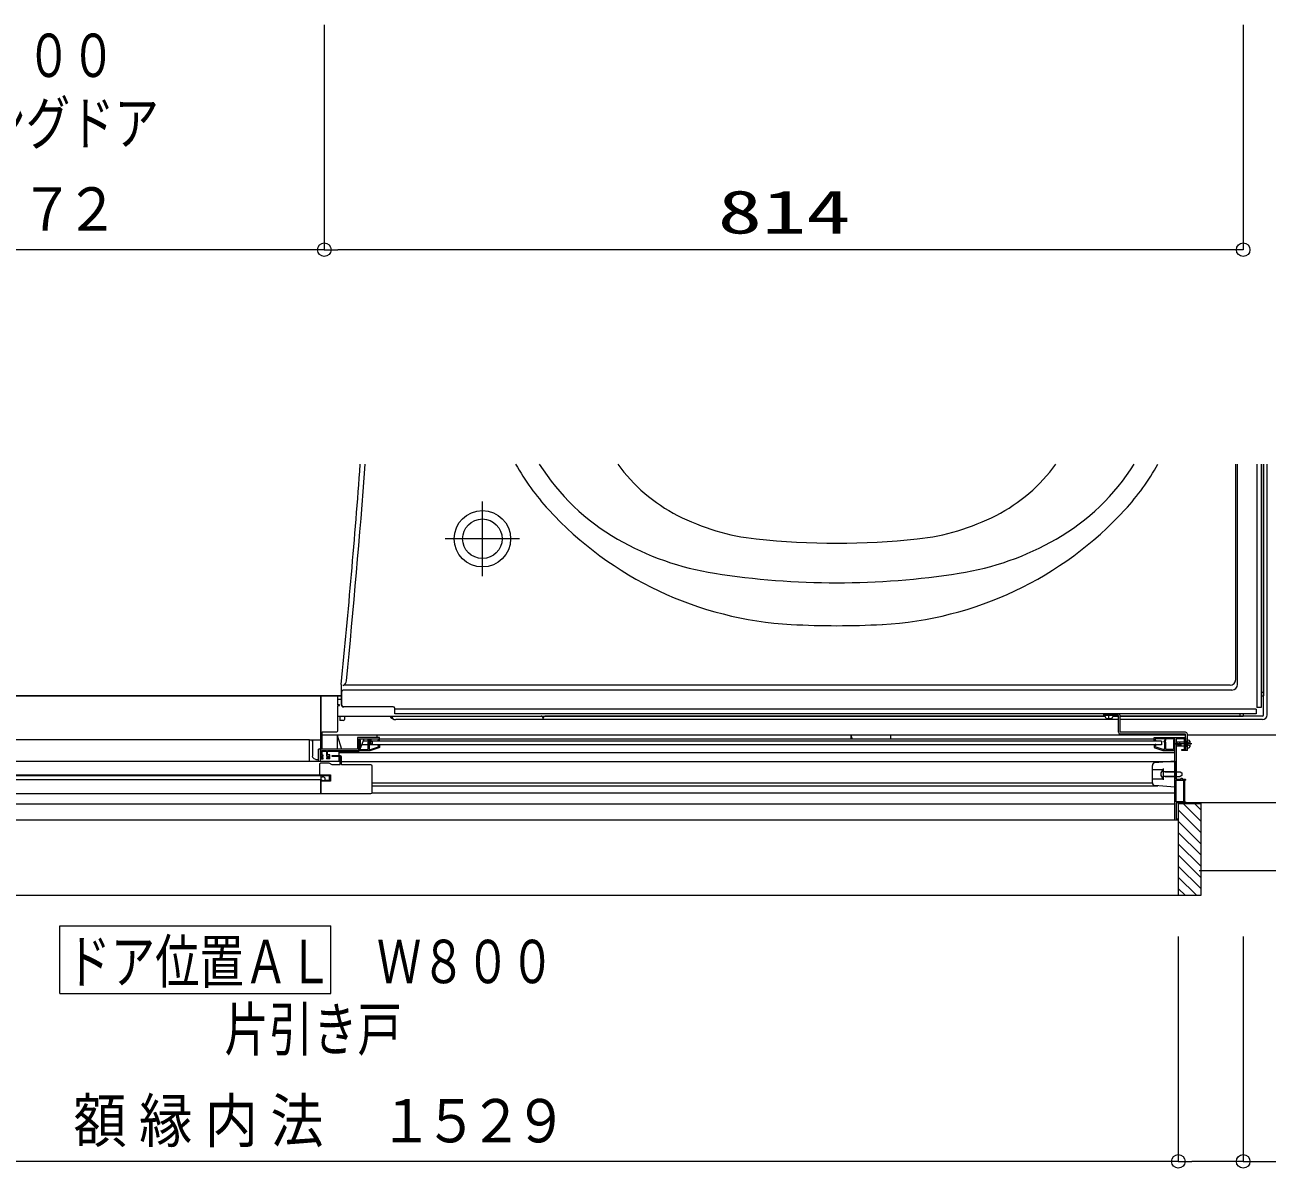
# Model space of a CAD drawing. Units: millimetres on the paper. Extents: x -305 to 305, y -152 to 152.
# Drawn here: x -146.1 to -91.1, y -53.1 to -2.5 of the extents above; entities that cross this region are included whole.
import ezdxf
from ezdxf.enums import TextEntityAlignment as Align

# ---------------------------------------------------------------- set-up
doc = ezdxf.new("R2010")
doc.units = ezdxf.units.MM
doc.linetypes.add('LONG_CHAIN', pattern=[21, 18, -1, 1, -1])
doc.layers.add('0-0_0', color=7, linetype='Continuous', lineweight=9)
doc.layers.add('0-1_VIEW0001', color=7, linetype='Continuous', lineweight=9)
doc.styles.add('ＭＳ ゴシック', font='')
doc.styles.get('ＭＳ ゴシック').set_extended_font_data('MS Gothic')

# ---------------------------------------------------------------- blocks, each defined once
blk = doc.blocks.new('_ORIGIN')
at = {"layer": '0-0_0'}
blk.add_line((0, 0), (-1, 0), dxfattribs=at)
blk.add_circle((0, 0), 0.5, dxfattribs=at)

msp = doc.modelspace()

# ---------------------------------------------------------------- linework, layer by layer
at = {"layer": '0-1_VIEW0001'}
for p, q in [((-132.884, -2.467), (-132.884, -12.426)), ((-132.884, -2.467), (-132.884, -12.426)), ((-92.184, -2.467), (-92.184, -12.426)), ((-133.484, -12.426), (-170.884, -12.426)), ((-92.784, -12.426), (-132.284, -12.426)), ((-92.514, -31.467), (-92.514, -21.927)), ((-92.434, -31.677), (-92.434, -21.927)), ((-91.584, -21.927), (-91.584, -32.702)), ((-91.384, -21.927), (-91.384, -32.702)), ((-91.284, -21.927), (-91.284, -32.177)), ((-91.284, -33.027), (-91.284, -21.927)), ((-91.124, -33.027), (-91.124, -21.927)), ((-132.134, -31.675), (-132.134, -32.572)), ((-92.764, -31.717), (-132.019, -31.717)), ((-169.509, -32.177), (-132.134, -32.177)), ((-132.134, -32.177), (-169.509, -32.177)), ((-133.059, -32.178), (-169.509, -32.178)), ((-133.059, -32.178), (-133.059, -34.628)), ((-132.334, -32.178), (-133.019, -32.178)), ((-132.284, -32.327), (-132.134, -32.327)), ((-132.117, -32.027), (-132.117, -32.564)), ((-92.684, -31.927), (-132.017, -31.927)), ((-91.384, -32.027), (-91.284, -32.027)), ((-91.384, -32.177), (-91.284, -32.177)), ((-129.834, -32.672), (-132.034, -32.672)), ((-129.834, -32.664), (-132.017, -32.664)), ((-129.759, -32.977), (-129.759, -32.739)), ((-91.609, -32.777), (-129.759, -32.777)), ((-91.609, -32.977), (-129.759, -32.977)), ((-98.359, -32.978), (-97.714, -32.978)), ((-98.359, -33.058), (-98.359, -32.978)), ((-98.247, -33.058), (-98.247, -32.978)), ((-98.217, -33.058), (-98.217, -32.977)), ((-98.134, -33.246), (-98.134, -32.977)), ((-98.134, -33.11), (-98.134, -32.977)), ((-98.052, -33.058), (-98.052, -32.977)), ((-98.022, -33.058), (-98.022, -32.978)), ((-92.334, -32.977), (-92.334, -33.077)), ((-92.184, -32.977), (-92.184, -33.077)), ((-91.609, -32.777), (-91.609, -32.977)), ((-91.384, -32.702), (-91.584, -32.702)), ((-132.284, -33.077), (-98.307, -33.077)), ((-132.2, -33.077), (-132.203, -33.277)), ((-132.042, -33.277), (-132.203, -33.277)), ((-131.99, -33.077), (-131.992, -33.228)), ((-129.855, -33.201), (-129.857, -33.077)), ((-123.184, -33.237), (-129.71, -33.237)), ((-123.243, -33.077), (-123.215, -33.105)), ((-123.184, -33.237), (-123.185, -33.175)), ((-123.184, -33.237), (-123.184, -33.177)), ((-97.714, -33.237), (-123.184, -33.237)), ((-98.307, -33.077), (-123.084, -33.077)), ((-97.714, -33.058), (-98.359, -33.058)), ((-98.309, -33.058), (-98.304, -33.114)), ((-97.959, -33.058), (-97.964, -33.114)), ((-97.961, -33.077), (-97.714, -33.077)), ((-97.714, -33.077), (-97.961, -33.077)), ((-97.714, -33.798), (-97.714, -33.058)), ((-97.634, -33.077), (-92.184, -33.077)), ((-91.334, -33.077), (-97.634, -33.077)), ((-91.334, -33.237), (-97.634, -33.237)), ((-94.734, -33.927), (-132.974, -33.927)), ((-132.308, -33.927), (-132.308, -34.543)), ((-132.308, -33.927), (-132.129, -34.543)), ((-130.459, -34.028), (-131.394, -34.028)), ((-131.134, -34.109), (-131.334, -34.628)), ((-96.134, -34.109), (-131.134, -34.109)), ((-130.934, -34.113), (-130.933, -34.113)), ((-130.558, -33.927), (-130.558, -34.028)), ((-130.484, -34.083), (-130.484, -34.138)), ((-130.434, -34.189), (-130.434, -34.053)), ((-109.558, -33.927), (-109.558, -34.109)), ((-109.558, -33.927), (-109.505, -34.109)), ((-107.808, -33.927), (-107.808, -34.109)), ((-94.734, -33.878), (-97.634, -33.878)), ((-96.134, -34.189), (-96.134, -34.053)), ((-96.109, -34.028), (-94.734, -34.028)), ((-96.084, -34.083), (-96.084, -34.138)), ((-95.634, -34.113), (-95.635, -34.113)), ((-94.734, -34.608), (-94.734, -33.878)), ((-94.734, -34.043), (-94.734, -34.588)), ((-94.654, -34.608), (-94.654, -33.878)), ((-82.934, -33.927), (-94.654, -33.927)), ((-133.534, -34.139), (-169.509, -34.139)), ((-133.534, -34.128), (-133.484, -34.128)), ((-133.534, -34.191), (-133.534, -34.128)), ((-133.534, -35.089), (-133.534, -34.191)), ((-133.446, -34.139), (-133.059, -34.139)), ((-133.409, -34.203), (-133.409, -34.855)), ((-133.137, -34.541), (-133.116, -34.529)), ((-133.137, -35.089), (-133.137, -34.541)), ((-133.116, -34.529), (-133.099, -34.529)), ((-133.059, -34.628), (-131.334, -34.628)), ((-133.034, -34.524), (-133.034, -34.383)), ((-133.034, -34.524), (-133.034, -34.53)), ((-132.234, -34.628), (-132.234, -35.089)), ((-131.359, -34.603), (-131.359, -34.568)), ((-131.344, -34.603), (-131.344, -34.177)), ((-95.809, -34.349), (-131.226, -34.349)), ((-95.809, -34.189), (-131.165, -34.189)), ((-130.949, -34.157), (-130.949, -34.128)), ((-130.928, -34.199), (-130.947, -34.164)), ((-130.945, -34.23), (-130.931, -34.216)), ((-130.92, -34.121), (-130.879, -34.194)), ((-130.878, -34.228), (-130.9, -34.249)), ((-130.889, -34.239), (-130.889, -34.255)), ((-130.858, -34.198), (-130.882, -34.221)), ((-130.882, -34.28), (-130.861, -34.316)), ((-130.874, -34.214), (-130.874, -34.217)), ((-130.815, -34.306), (-130.842, -34.26)), ((-130.84, -34.328), (-130.828, -34.328)), ((-130.839, -34.242), (-130.813, -34.216)), ((-130.469, -34.489), (-130.82, -34.599)), ((-130.759, -34.189), (-130.759, -34.349)), ((-130.524, -34.356), (-130.524, -34.353)), ((-130.483, -34.403), (-130.52, -34.366)), ((-130.509, -34.163), (-130.509, -34.189)), ((-130.509, -34.338), (-130.49, -34.338)), ((-130.48, -34.343), (-130.438, -34.384)), ((-130.434, -34.395), (-130.434, -34.442)), ((-96.134, -34.395), (-96.134, -34.442)), ((-96.088, -34.343), (-96.13, -34.384)), ((-96.099, -34.489), (-95.749, -34.599)), ((-96.089, -34.434), (-96.089, -34.413)), ((-96.085, -34.403), (-96.048, -34.366)), ((-95.735, -34.556), (-96.079, -34.449)), ((-96.059, -34.338), (-96.078, -34.338)), ((-96.059, -34.163), (-96.059, -34.189)), ((-96.044, -34.356), (-96.044, -34.353)), ((-95.809, -34.189), (-95.809, -34.349)), ((-95.759, -34.206), (-95.759, -34.206)), ((-95.719, -34.603), (-95.209, -34.603)), ((-95.694, -34.214), (-95.694, -34.217)), ((-95.69, -34.228), (-95.668, -34.249)), ((-95.648, -34.121), (-95.689, -34.194)), ((-95.64, -34.199), (-95.621, -34.164)), ((-95.623, -34.23), (-95.637, -34.216)), ((-95.619, -34.157), (-95.619, -34.128)), ((-95.224, -34.542), (-95.224, -34.177)), ((-95.209, -34.588), (-95.209, -34.568)), ((-94.466, -34.313), (-95.201, -34.313)), ((-95.103, -34.231), (-95.154, -34.306)), ((-95.079, -34.313), (-95.154, -34.306)), ((-95.154, -34.306), (-95.154, -34.321)), ((-95.079, -34.313), (-95.154, -34.313)), ((-95.103, -34.396), (-95.154, -34.321)), ((-95.136, -34.321), (-95.154, -34.321)), ((-95.136, -34.321), (-94.936, -34.381)), ((-94.689, -34.231), (-95.103, -34.231)), ((-95.103, -34.396), (-94.689, -34.396)), ((-95.079, -34.313), (-94.934, -34.356)), ((-94.989, -34.34), (-94.989, -34.231)), ((-94.989, -34.396), (-94.989, -34.365)), ((-94.655, -34.206), (-94.735, -34.206)), ((-94.655, -34.431), (-94.735, -34.431)), ((-94.654, -34.608), (-94.734, -34.608)), ((-94.689, -34.4), (-94.689, -34.206)), ((-94.679, -34.227), (-94.689, -34.227)), ((-94.679, -34.4), (-94.689, -34.4)), ((-94.654, -34.138), (-94.598, -34.143)), ((-94.654, -34.488), (-94.598, -34.484)), ((-132.184, -35.089), (-169.334, -35.089)), ((-133.259, -35.004), (-133.137, -35.004)), ((-133.084, -35.732), (-133.084, -35.197)), ((-133.072, -35.175), (-133.038, -35.155)), ((-133.03, -35.153), (-132.688, -35.153)), ((-132.939, -34.978), (-132.939, -34.928)), ((-132.634, -34.978), (-132.789, -34.978)), ((-132.681, -35.155), (-132.558, -35.226)), ((-132.534, -34.863), (-132.534, -34.843)), ((-132.519, -34.828), (-132.184, -34.828)), ((-132.199, -34.878), (-132.519, -34.878)), ((-132.234, -34.689), (-95.209, -34.689)), ((-132.184, -35.213), (-132.184, -34.893)), ((-132.134, -34.878), (-132.134, -35.213)), ((-132.134, -35.089), (-95.234, -35.089)), ((-95.209, -35.078), (-96.093, -35.145)), ((-95.209, -35.078), (-95.209, -36.228)), ((-169.334, -35.679), (-133.044, -35.679)), ((-132.654, -35.732), (-169.214, -35.732)), ((-133.044, -35.679), (-133.044, -36.529)), ((-133.039, -35.688), (-132.609, -35.688)), ((-132.654, -35.913), (-132.654, -35.732)), ((-132.609, -35.688), (-132.609, -35.958)), ((-132.55, -35.228), (-132.199, -35.228)), ((-132.119, -35.228), (-130.834, -35.228)), ((-130.784, -35.278), (-130.784, -36.478)), ((-96.209, -36.037), (-96.209, -35.269)), ((-96.209, -35.453), (-95.709, -35.453)), ((-95.709, -35.653), (-95.709, -35.403)), ((-95.209, -35.553), (-95.709, -35.553)), ((-95.709, -35.903), (-95.709, -35.653)), ((-95.209, -35.753), (-95.709, -35.753)), ((-95.639, -35.553), (-94.979, -35.553)), ((-95.639, -35.753), (-94.979, -35.753)), ((-94.979, -35.553), (-94.909, -35.588)), ((-94.909, -35.718), (-94.979, -35.753)), ((-94.909, -35.588), (-94.909, -35.718)), ((-169.164, -35.882), (-133.044, -35.882)), ((-133.044, -35.833), (-133.044, -35.903)), ((-133.044, -36.483), (-133.044, -35.917)), ((-132.609, -35.958), (-133.044, -35.958)), ((-133.037, -35.904), (-133.023, -35.896)), ((-133.015, -35.893), (-133.014, -35.893)), ((-133.004, -35.903), (-133.004, -35.908)), ((-132.979, -35.933), (-132.907, -35.933)), ((-132.901, -35.932), (-132.863, -35.917)), ((-132.844, -35.913), (-132.654, -35.913)), ((-130.784, -36.032), (-96.209, -36.032)), ((-130.784, -36.172), (-95.966, -36.172)), ((-96.209, -35.853), (-95.709, -35.853)), ((-95.209, -36.228), (-96.093, -36.162)), ((-94.784, -35.923), (-94.734, -35.923)), ((-94.734, -35.893), (-94.734, -35.923)), ((-133.044, -36.529), (-171.044, -36.529)), ((-130.834, -36.528), (-133.069, -36.528)), ((-130.784, -36.479), (-95.234, -36.479)), ((-169.456, -36.974), (-95.209, -36.974)), ((-95.059, -36.956), (-95.059, -41.031)), ((-95.059, -36.956), (-94.059, -36.956)), ((-94.059, -38.232), (-95.059, -37.232)), ((-94.06, -37.737), (-94.84, -36.956)), ((-94.06, -37.237), (-94.34, -36.956)), ((-94.059, -36.956), (-94.059, -41.031)), ((-168.475, -37.679), (-95.059, -37.679)), ((-94.059, -38.732), (-95.059, -37.732)), ((-94.059, -39.232), (-95.059, -38.232)), ((-94.059, -39.732), (-95.059, -38.732)), ((-94.059, -40.227), (-95.059, -39.227)), ((-94.059, -40.722), (-95.059, -39.722)), ((-82.934, -39.927), (-94.134, -39.927)), ((-94.245, -41.031), (-95.059, -40.217)), ((-94.74, -41.031), (-95.059, -40.712)), ((-94.059, -41.031), (-172.484, -41.031)), ((-144.596, -45.366), (-144.596, -42.366)), ((-144.596, -42.366), (-132.596, -42.366)), ((-132.596, -45.366), (-132.596, -42.366)), ((-95.059, -42.843), (-95.059, -52.802)), ((-95.059, -42.843), (-95.059, -52.802)), ((-92.184, -42.843), (-92.184, -52.802)), ((-144.596, -45.366), (-132.596, -45.366)), ((-95.659, -52.802), (-170.884, -52.802)), ((-92.784, -52.802), (-94.459, -52.802)), ((-92.184, -52.802), (-86.796, -52.802))]:
    msp.add_line(p, q, dxfattribs=at)
at = {"layer": '0-1_VIEW0001', "linetype": 'LONG_CHAIN'}
for p, q in [((-125.884, -26.877), (-125.884, -23.577)), ((-124.234, -25.227), (-127.534, -25.227)), ((-81.12, -36.927), (-94.734, -36.927))]:
    msp.add_line(p, q, dxfattribs=at)
at = {"layer": '0-1_VIEW0001'}
for points in [[(-133.019, -32.178), (-133.03, -32.183), (-133.034, -32.193)], [(-133.034, -32.193), (-133.034, -34.978), (-132.939, -34.978)], [(-132.284, -32.228), (-132.299, -32.193), (-132.334, -32.178)], [(-132.284, -33.728), (-132.284, -32.618), (-132.209, -32.618), (-132.209, -32.578), (-132.284, -32.578), (-132.284, -32.228)], [(-94.734, -33.798), (-97.634, -33.798), (-97.634, -33.058)], [(-131.419, -34.053), (-131.419, -34.543), (-132.974, -34.543), (-132.974, -33.778), (-132.334, -33.778)], [(-132.334, -33.778), (-132.299, -33.764), (-132.284, -33.728)], [(-131.394, -34.028), (-131.412, -34.036), (-131.419, -34.053)], [(-131.359, -34.588), (-131.359, -34.083), (-130.854, -34.083), (-130.854, -34.187)], [(-130.949, -34.128), (-130.945, -34.118), (-130.934, -34.113)], [(-130.933, -34.113), (-130.925, -34.116), (-130.92, -34.121)], [(-130.809, -34.206), (-130.809, -34.083), (-130.484, -34.083)], [(-130.434, -34.053), (-130.441, -34.036), (-130.459, -34.028)], [(-96.134, -34.053), (-96.127, -34.036), (-96.109, -34.028)], [(-95.209, -37.678), (-95.209, -34.083), (-96.084, -34.083)], [(-95.635, -34.113), (-95.643, -34.116), (-95.648, -34.121)], [(-95.619, -34.128), (-95.623, -34.118), (-95.634, -34.113)], [(-94.734, -34.603), (-94.909, -34.603), (-94.909, -34.563), (-94.779, -34.563), (-94.779, -34.083), (-95.159, -34.083), (-95.159, -35.878), (-94.934, -35.878), (-94.934, -35.828), (-94.889, -35.828), (-94.889, -35.878), (-94.749, -35.878)], [(-133.484, -34.128), (-133.476, -34.128), (-133.468, -34.13), (-133.454, -34.134), (-133.446, -34.138), (-133.433, -34.148), (-133.427, -34.154), (-133.417, -34.168), (-133.413, -34.176), (-133.411, -34.185)], [(-133.056, -35.089), (-133.056, -34.544), (-133.099, -34.529)], [(-132.939, -34.928), (-132.994, -34.928), (-132.994, -34.853), (-132.939, -34.853), (-132.939, -34.813), (-132.984, -34.813), (-132.984, -34.603), (-132.789, -34.603), (-132.789, -34.853), (-132.684, -34.853), (-132.684, -34.928), (-132.789, -34.928), (-132.789, -34.978)], [(-132.634, -34.978), (-132.634, -34.803), (-132.739, -34.803), (-132.739, -34.603), (-130.849, -34.603)], [(-131.349, -34.166), (-131.341, -34.116), (-131.299, -34.143)], [(-131.344, -34.177), (-131.345, -34.171), (-131.349, -34.166)], [(-131.299, -34.143), (-131.299, -34.558), (-130.949, -34.558), (-130.949, -34.241)], [(-130.947, -34.164), (-130.949, -34.161), (-130.949, -34.157)], [(-130.949, -34.241), (-130.948, -34.235), (-130.945, -34.23)], [(-130.931, -34.216), (-130.927, -34.208), (-130.928, -34.199)], [(-130.9, -34.249), (-130.903, -34.254), (-130.904, -34.26)], [(-130.904, -34.26), (-130.904, -34.558), (-130.849, -34.558)], [(-130.882, -34.221), (-130.887, -34.229), (-130.889, -34.239)], [(-130.889, -34.255), (-130.887, -34.268), (-130.882, -34.28)], [(-130.879, -34.194), (-130.875, -34.204), (-130.874, -34.214)], [(-130.874, -34.217), (-130.875, -34.223), (-130.878, -34.228)], [(-130.861, -34.316), (-130.852, -34.325), (-130.84, -34.328)], [(-130.854, -34.187), (-130.855, -34.193), (-130.858, -34.198)], [(-130.849, -34.558), (-130.841, -34.558), (-130.833, -34.556)], [(-130.82, -34.599), (-130.834, -34.602), (-130.849, -34.603)], [(-130.842, -34.26), (-130.844, -34.251), (-130.839, -34.242)], [(-130.833, -34.556), (-130.479, -34.445), (-130.479, -34.413)], [(-130.828, -34.328), (-130.815, -34.321), (-130.815, -34.306)], [(-130.813, -34.216), (-130.81, -34.212), (-130.809, -34.206)], [(-130.524, -34.353), (-130.52, -34.343), (-130.509, -34.338)], [(-130.52, -34.366), (-130.523, -34.362), (-130.524, -34.356)], [(-130.484, -34.138), (-130.487, -34.146), (-130.494, -34.148), (-130.505, -34.153), (-130.509, -34.163)], [(-130.49, -34.338), (-130.485, -34.34), (-130.48, -34.343)], [(-130.479, -34.413), (-130.48, -34.408), (-130.483, -34.403)], [(-130.434, -34.442), (-130.444, -34.471), (-130.469, -34.489)], [(-130.438, -34.384), (-130.435, -34.389), (-130.434, -34.395)], [(-96.13, -34.384), (-96.133, -34.389), (-96.134, -34.395)], [(-96.134, -34.442), (-96.124, -34.471), (-96.099, -34.489)], [(-96.089, -34.413), (-96.088, -34.408), (-96.085, -34.403)], [(-96.079, -34.449), (-96.086, -34.443), (-96.089, -34.434)], [(-96.078, -34.338), (-96.084, -34.34), (-96.088, -34.343)], [(-96.084, -34.138), (-96.081, -34.146), (-96.074, -34.148), (-96.063, -34.153), (-96.059, -34.163)], [(-96.044, -34.353), (-96.048, -34.343), (-96.059, -34.338)], [(-96.048, -34.366), (-96.045, -34.362), (-96.044, -34.356)], [(-95.749, -34.599), (-95.734, -34.602), (-95.719, -34.603)], [(-95.719, -34.558), (-95.727, -34.558), (-95.735, -34.556)], [(-95.664, -34.26), (-95.664, -34.558), (-95.719, -34.558)], [(-95.689, -34.194), (-95.693, -34.204), (-95.694, -34.214)], [(-95.694, -34.217), (-95.693, -34.223), (-95.69, -34.228)], [(-95.668, -34.249), (-95.665, -34.254), (-95.664, -34.26)], [(-95.637, -34.216), (-95.642, -34.208), (-95.64, -34.199)], [(-95.619, -34.241), (-95.62, -34.235), (-95.623, -34.23)], [(-95.621, -34.164), (-95.62, -34.161), (-95.619, -34.157)], [(-95.269, -34.143), (-95.269, -34.558), (-95.619, -34.558), (-95.619, -34.241)], [(-95.219, -34.166), (-95.227, -34.116), (-95.269, -34.143)], [(-95.224, -34.177), (-95.223, -34.171), (-95.219, -34.166)], [(-95.209, -34.568), (-95.211, -34.561), (-95.217, -34.555), (-95.222, -34.55), (-95.224, -34.542)], [(-94.536, -34.211), (-94.627, -34.256), (-94.657, -34.313)], [(-94.536, -34.416), (-94.627, -34.371), (-94.657, -34.313)], [(-133.259, -35.004), (-133.341, -34.98), (-133.398, -34.91), (-133.409, -34.855)], [(-133.084, -35.197), (-133.081, -35.184), (-133.072, -35.175)], [(-133.038, -35.155), (-133.034, -35.154), (-133.03, -35.153)], [(-132.688, -35.153), (-132.684, -35.154), (-132.681, -35.155)], [(-132.534, -34.843), (-132.53, -34.833), (-132.519, -34.828)], [(-132.519, -34.878), (-132.53, -34.874), (-132.534, -34.863)], [(-132.184, -34.893), (-132.188, -34.883), (-132.199, -34.878)], [(-132.199, -35.228), (-132.188, -35.224), (-132.184, -35.213)], [(-132.184, -34.828), (-132.149, -34.843), (-132.134, -34.878)], [(-132.134, -35.213), (-132.13, -35.224), (-132.119, -35.228)], [(-132.558, -35.226), (-132.554, -35.228), (-132.55, -35.228)], [(-130.834, -35.228), (-130.799, -35.243), (-130.784, -35.278)], [(-133.044, -35.917), (-133.042, -35.91), (-133.037, -35.904)], [(-133.023, -35.896), (-133.019, -35.894), (-133.015, -35.893)], [(-133.014, -35.893), (-133.007, -35.896), (-133.004, -35.903)], [(-133.004, -35.908), (-132.997, -35.926), (-132.979, -35.933)], [(-132.907, -35.933), (-132.904, -35.933), (-132.901, -35.932)], [(-132.863, -35.917), (-132.854, -35.914), (-132.844, -35.913)], [(-94.784, -35.923), (-94.784, -36.883), (-94.734, -36.883), (-94.734, -36.928), (-95.159, -36.928), (-95.159, -37.628), (-95.059, -37.628), (-95.059, -37.678)], [(-94.749, -35.878), (-94.738, -35.883), (-94.734, -35.893)], [(-130.784, -36.478), (-130.799, -36.514), (-130.834, -36.528)]]:
    msp.add_lwpolyline(points, dxfattribs=at)
msp.add_lwpolyline([(-95.159, -35.923), (-94.829, -35.923), (-94.829, -36.883), (-95.159, -36.883)], close=True, dxfattribs=at)
for radius in [1.25, 0.875]:
    msp.add_circle((-125.884, -25.227), radius, dxfattribs=at)
for centre, radius, start, end in [((-531.184, 7.823), 401, 354.34726, 355.74534), ((-531.184, 7.823), 401.215, 354.37293, 355.74763), ((-114.915, -16.572), 10.9, 209.4219, 222.5081), ((-114.915, -16.572), 10, 212.3743, 240.0847), ((-113.817, -17.518), 7.5, 216.007, 242.8701), ((-106.551, -17.518), 7.5, 297.1299, 323.993), ((-105.453, -16.572), 10, 299.9153, 327.6257), ((-105.453, -16.572), 10.9, 317.4919, 330.5781), ((-111.34, -13.295), 15.75, 222.5081, 266.8682), ((-112.677, -15.293), 10, 242.8701, 263.8442), ((-109.029, -13.295), 15.75, 273.1318, 317.4919), ((-107.691, -15.293), 10, 276.1558, 297.1299), ((-113.668, -14.405), 12.5, 240.0847, 261.0922), ((-110.184, 7.823), 33.25, 263.8442, 276.1558), ((-106.7, -14.405), 12.5, 278.9078, 299.9153), ((-110.184, 7.823), 35, 261.0922, 278.9078), ((-110.184, 7.823), 36.9, 266.8682, 273.1318), ((-132.151, -31.493), 0.25, 292.1779, 354.3729), ((-132.019, -31.817), 0.1, 90, 112.1779), ((-92.764, -31.467), 0.25, 270, 0), ((-92.684, -31.677), 0.25, 270, 0), ((-132.017, -32.027), 0.1, 90, 180), ((-132.034, -32.572), 0.1, 180, 270), ((-132.017, -32.564), 0.1, 180, 270), ((-129.834, -32.739), 0.075, 0, 90), ((-129.834, -32.747), 0.075, 0, 90), ((-97.714, -33.058), 0.08, 0, 90), ((-132.042, -33.227), 0.05, 270, 359), ((-129.71, -32.927), 0.31, 208.9494, 270), ((-123.285, -33.177), 0.1, 1.0171, 90), ((-123.084, -33.177), 0.1, 90, 180), ((-98.239, -33.109), 0.065, 185, 254.1191), ((-98.134, -32.738), 0.45, 254.1191, 285.8809), ((-98.029, -33.109), 0.065, 285.8809, 355), ((-91.334, -33.027), 0.05, 270, 0), ((-91.334, -33.027), 0.21, 270, 0), ((-97.634, -33.798), 0.08, 180, 270), ((-94.734, -33.878), 0.08, 0, 90), ((-133.484, -34.203), 0.075, 0, 14.0074), ((-94.936, -34.369), 0.0124, 270, 77.191), ((-94.679, -34.202), 0.025, 271.0626, 0), ((-94.679, -34.425), 0.025, 0, 90), ((-94.604, -34.208), 0.065, 15.8809, 85), ((-94.604, -34.419), 0.065, 275, 344.1191), ((-94.974, -34.313), 0.45, 344.1191, 15.8809), ((-96.084, -35.269), 0.125, 94.2892, 180), ((-95.624, -35.653), 0.21, 117.281, 242.719), ((-95.717, -35.474), 0.0077, 0, 117.281), ((-132.947, -35.881), 0.108, 342.5612, 153.5989), ((-96.084, -36.037), 0.125, 180, 265.7108), ((-95.717, -35.833), 0.0077, 242.719, 0)]:
    msp.add_arc(centre, radius, start, end, dxfattribs=at)

# ---------------------------------------------------------------- block references
at = {"layer": '0-1_VIEW0001', "xscale": 0.6, "yscale": 0.6}
for p in [(-132.884, -12.426), (-92.184, -12.426), (-95.059, -52.802), (-92.184, -52.802)]:
    msp.add_blockref('_ORIGIN', p, dxfattribs=at)
at = {"layer": '0-1_VIEW0001', "xscale": 0.6, "yscale": 0.6, "rotation": 180}
for p in [(-132.884, -12.426), (-95.059, -52.802)]:
    msp.add_blockref('_ORIGIN', p, dxfattribs=at)

# ---------------------------------------------------------------- texts
at = {"layer": '0-1_VIEW0001', "style": 'ＭＳ ゴシック'}
for s, width, p in [('ドア位置ＡＬ\u3000Ｗ８００', 0.75, (-163.759, -5.353)), ('２枚折りドア／スイングドア', 0.75, (-165.759, -8.351)), ('７', 0.9, (-146.337, -12.16)), ('２', 0.9, (-144.349, -12.16)), ('814', 1.5, (-115.457, -12.287)), ('ドア位置ＡＬ\u3000Ｗ８００', 0.75, (-144.31, -45.486)), ('片引き戸', 0.75, (-137.31, -48.483)), ('額', 0.9, (-143.997, -52.537)), ('縁', 0.9, (-141.089, -52.537)), ('内', 0.9, (-138.181, -52.537)), ('法', 0.9, (-135.273, -52.537)), ('１', 0.9, (-130.433, -52.537)), ('５', 0.9, (-128.445, -52.537)), ('２', 0.9, (-126.457, -52.537)), ('９', 0.9, (-124.469, -52.537))]:
    msp.add_text(s, height=1.921, dxfattribs=dict(at, width=width)).set_placement(p, align=Align.BOTTOM_LEFT)

doc.saveas('drawing.dxf')
